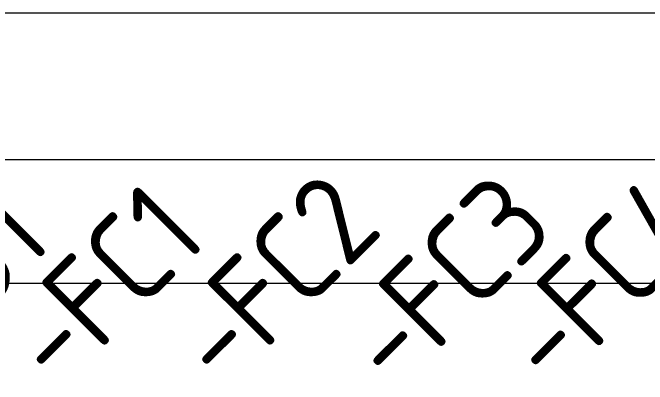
# Model space of a CAD drawing. Header units: millimetres. Extents: x 4137 to 6698, y 1400 to 3585.
# Drawn here: x 4458.2 to 4598.8, y 2868.3 to 2950.8 of the extents above; entities that cross this region are included whole.
import ezdxf
from ezdxf.enums import TextEntityAlignment as Align

# ---------------------------------------------------------------- set-up
doc = ezdxf.new("R2010")
doc.units = ezdxf.units.MM
doc.layers.add('002-PI-Kabelska kanalica', color=150, linetype='Continuous')
doc.layers.add('SI-ORMAR-Tekst', color=7, linetype='Continuous', lineweight=5)
doc.styles.add('PI0', font='isocpeur.ttf', dxfattribs={"width": 0.9})

msp = doc.modelspace()

# ---------------------------------------------------------------- linework, layer by layer
at = {"color": 0, "linetype": 'ByBlock', "lineweight": 0, "ltscale": 0.25}
msp.add_line((4348.21, 2918.22), (5016.29, 2918.22), dxfattribs=at)
at = {"layer": '002-PI-Kabelska kanalica', "color": 0, "linetype": 'ByBlock', "lineweight": 0}
for p, q in [((4370.95, 2950.78), (4985.95, 2950.78)), ((4370.95, 2890.78), (4985.95, 2890.78))]:
    msp.add_line(p, q, dxfattribs=at)

# ---------------------------------------------------------------- texts
at = {"layer": 'SI-ORMAR-Tekst', "color": 0, "linetype": 'ByBlock', "lineweight": 0, "style": 'PI0', "width": 0.9}
for s, p in [('-FC2', (4505.2, 2866.7)), ('-FC1', (4468.52, 2866.7)), ('-FC3', (4543.15, 2866.41)), ('-FC4', (4578.13, 2866.57))]:
    msp.add_text(s, height=20, rotation=45, dxfattribs=at).set_placement(p)
msp.add_text('-QB1', height=20, rotation=45, dxfattribs=at).set_placement((4441.9, 2888.05), align=Align.MIDDLE)

doc.saveas('drawing.dxf')
